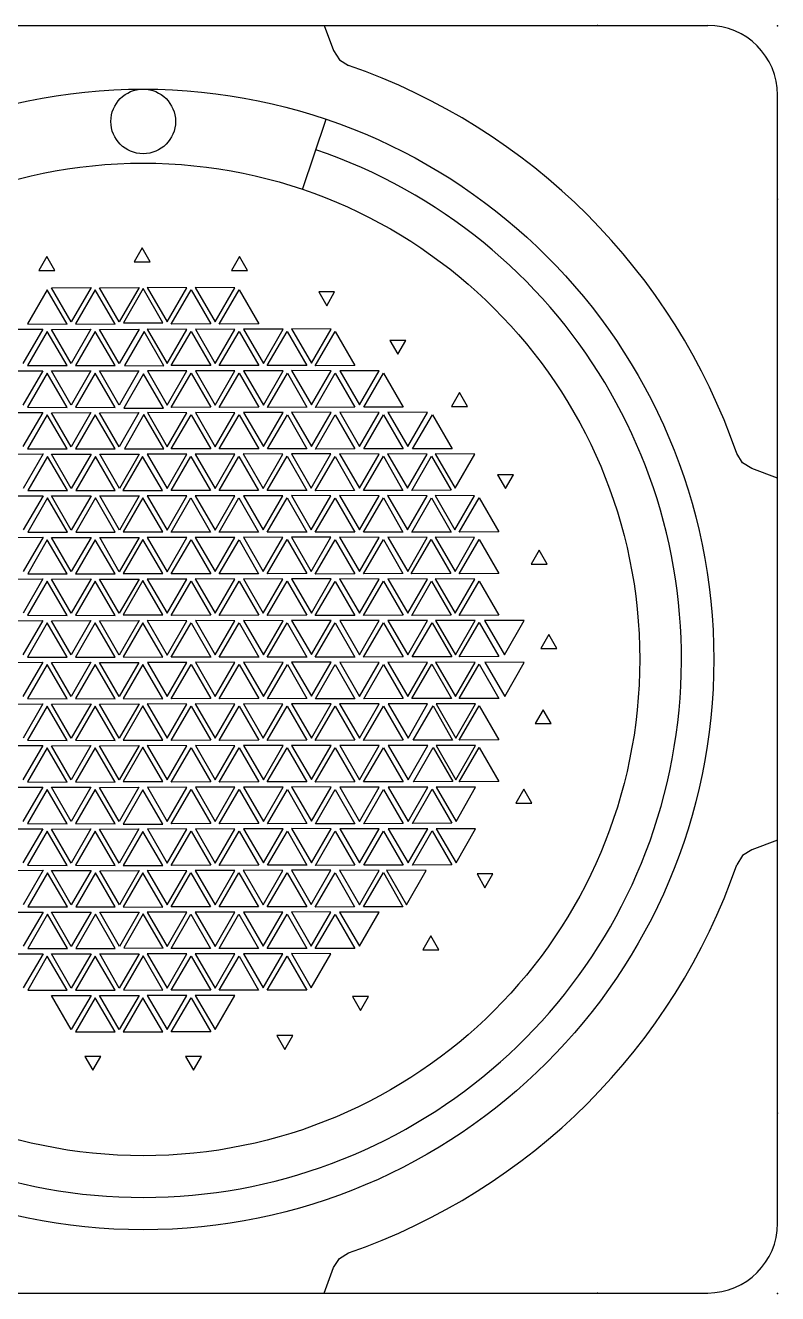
# Model space of a CAD drawing. Header units: millimetres. Extents: x -1305 to 107762, y -9150 to 56526.
# Drawn here: x 55758 to 56351, y 29980 to 30981 of the extents above; entities that cross this region are included whole.
import ezdxf

# ---------------------------------------------------------------- set-up
doc = ezdxf.new("R2010")
doc.units = ezdxf.units.MM
for name, color, linetype in [('DVM_INDOOR', 7, 'Continuous'), ('DVM_UNIT_BP', 7, 'Continuous'), ('DVM_UNIT_DP', 4, 'Continuous'), ('DVM_UNIT_LP', 3, 'Continuous')]:
    doc.layers.add(name, color=color, linetype=linetype)

# ---------------------------------------------------------------- blocks, each defined once
blk = doc.blocks.new('ID_C_360_4_T')
at = {"layer": 'DVM_INDOOR', "color": 0}
for p, q in [((-445.4, 500.3), (445.3, 500.3)), ((142.7, 500.3), (150.1, 480.4)), ((150.1, 480.4), (154.7, 473.2)), ((154.7, 473.2), (162, 468.6)), ((500.3, -444.9), (500.3, 445.3)), ((125.6, 370.9), (144.3, 426.3)), ((-0.8, 324.7), (-7.2, 313.8)), ((5.5, 313.7), (-0.8, 324.7)), ((-75.9, 318), (-82.3, 307)), ((-69.6, 307), (-75.9, 318)), ((-7.2, 313.8), (5.5, 313.7)), ((76, 318), (69.7, 307)), ((82.3, 307), (76, 318)), ((-82.3, 307), (-69.6, 307)), ((69.7, 307), (82.3, 307)), ((-75.6, 291.7), (-91.1, 264.7)), ((-59.9, 264.6), (-75.6, 291.7)), ((-72.3, 293.3), (-41.1, 293.4)), ((-56.8, 266.4), (-72.3, 293.3)), ((-41.1, 293.4), (-56.8, 266.4)), ((-37.8, 291.7), (-53.3, 264.7)), ((-22.1, 264.6), (-37.8, 291.7)), ((-34.4, 293.3), (-3.2, 293.4)), ((-18.9, 266.4), (-34.4, 293.3)), ((-3.2, 293.4), (-18.9, 266.4)), ((-0.1, 292.6), (-15.6, 265.6)), ((15.6, 265.5), (-0.1, 292.6)), ((34.4, 293.3), (3.2, 293.4)), ((3.2, 293.4), (18.9, 266.4)), ((18.9, 266.4), (34.4, 293.3)), ((22.1, 264.6), (37.8, 291.7)), ((37.8, 291.7), (53.3, 264.7)), ((72.3, 293.3), (41.1, 293.4)), ((41.1, 293.4), (56.8, 266.4)), ((56.8, 266.4), (72.3, 293.3)), ((59.9, 264.6), (75.6, 291.7)), ((75.6, 291.7), (91.1, 264.7)), ((151, 290), (138.5, 290)), ((138.5, 290), (144.8, 279.1)), ((144.8, 279.1), (151, 290)), ((-110.3, 260.5), (-79.1, 260.6)), ((-79.1, 260.6), (-94.8, 233.6)), ((-91.1, 264.7), (-59.9, 264.6)), ((-72.3, 260.4), (-41.2, 260.6)), ((-56.9, 233.5), (-72.3, 260.4)), ((-41.2, 260.6), (-56.9, 233.5)), ((-53.3, 264.7), (-22.1, 264.6)), ((-34.4, 260.4), (-3.2, 260.6)), ((-18.9, 233.5), (-34.4, 260.4)), ((-3.2, 260.6), (-18.9, 233.5)), ((-15.6, 265.6), (15.6, 265.5)), ((34.4, 260.4), (3.2, 260.6)), ((3.2, 260.6), (18.9, 233.5)), ((18.9, 233.5), (34.4, 260.4)), ((53.3, 264.7), (22.1, 264.6)), ((72.3, 260.4), (41.2, 260.6)), ((41.2, 260.6), (56.9, 233.5)), ((56.9, 233.5), (72.3, 260.4)), ((91.1, 264.7), (59.9, 264.6)), ((110.3, 260.5), (79.1, 260.6)), ((79.1, 260.6), (94.8, 233.6)), ((94.8, 233.6), (110.3, 260.5)), ((148.2, 260.6), (117, 260.8)), ((117, 260.8), (132.7, 233.7)), ((132.7, 233.7), (148.2, 260.6)), ((-75.6, 258.8), (-91.1, 231.9)), ((-59.9, 231.8), (-75.6, 258.8)), ((-37.9, 258.8), (-53.3, 231.9)), ((-22.2, 231.8), (-37.9, 258.8)), ((0.7, 258.8), (-14.8, 231.9)), ((16.4, 231.7), (0.7, 258.8)), ((22.2, 231.8), (37.9, 258.8)), ((37.9, 258.8), (53.3, 231.9)), ((59.9, 231.8), (75.6, 258.8)), ((75.6, 258.8), (91.1, 231.9)), ((97.9, 231.8), (113.6, 258.8)), ((113.6, 258.8), (129.1, 231.9)), ((135.7, 231.7), (151.4, 258.8)), ((151.4, 258.8), (166.9, 231.8)), ((207.2, 251.7), (194.6, 251.7)), ((194.6, 251.7), (200.9, 240.8)), ((200.9, 240.8), (207.2, 251.7)), ((-91.1, 231.9), (-59.9, 231.8)), ((-53.3, 231.9), (-22.2, 231.8)), ((-14.8, 231.9), (16.4, 231.7)), ((53.3, 231.9), (22.2, 231.8)), ((91.1, 231.9), (59.9, 231.8)), ((129.1, 231.9), (97.9, 231.8)), ((166.9, 231.8), (135.7, 231.7)), ((-110.3, 227.7), (-79.1, 227.8)), ((-79.1, 227.8), (-94.8, 200.7)), ((-75.7, 226), (-91.1, 199)), ((-60, 198.9), (-75.7, 226)), ((-72.4, 227.6), (-41.2, 227.7)), ((-56.9, 200.7), (-72.4, 227.6)), ((-41.2, 227.7), (-56.9, 200.7)), ((-37.9, 226), (-53.4, 199)), ((-22.2, 198.9), (-37.9, 226)), ((-34.4, 227.6), (-3.3, 227.7)), ((-19, 200.7), (-34.4, 227.6)), ((-3.3, 227.7), (-19, 200.7)), ((0.3, 225.3), (-15.2, 198.3)), ((16, 198.2), (0.3, 225.3)), ((34.4, 227.6), (3.3, 227.7)), ((3.3, 227.7), (19, 200.7)), ((19, 200.7), (34.4, 227.6)), ((22.2, 198.9), (37.9, 226)), ((37.9, 226), (53.4, 199)), ((72.4, 227.6), (41.2, 227.7)), ((41.2, 227.7), (56.9, 200.7)), ((56.9, 200.7), (72.4, 227.6)), ((60, 198.9), (75.7, 226)), ((75.7, 226), (91.1, 199)), ((110.3, 227.7), (79.1, 227.8)), ((79.1, 227.8), (94.8, 200.7)), ((94.8, 200.7), (110.3, 227.7)), ((98, 198.9), (113.7, 226)), ((113.7, 226), (129.1, 199.1)), ((148.2, 227.8), (117.1, 227.9)), ((117.1, 227.9), (132.8, 200.9)), ((132.8, 200.9), (148.2, 227.8)), ((135.8, 198.9), (151.5, 225.9)), ((151.5, 225.9), (166.9, 199)), ((186.2, 227.7), (155, 227.8)), ((155, 227.8), (170.7, 200.8)), ((170.7, 200.8), (186.2, 227.7)), ((173.9, 199), (189.6, 226)), ((189.6, 226), (205, 199.1)), ((249.4, 210.6), (243.1, 199.6)), ((255.7, 199.6), (249.4, 210.6)), ((-110.3, 194.8), (-79.1, 194.9)), ((-79.1, 194.9), (-94.8, 167.9)), ((-91.1, 199), (-60, 198.9)), ((-75.7, 193.1), (-91.1, 166.2)), ((-60, 166.1), (-75.7, 193.1)), ((-72.4, 194.7), (-41.2, 194.9)), ((-56.9, 167.8), (-72.4, 194.7)), ((-41.2, 194.9), (-56.9, 167.8)), ((-53.4, 199), (-22.2, 198.9)), ((-37.9, 193.1), (-53.4, 166.2)), ((-22.2, 166.1), (-37.9, 193.1)), ((-34.4, 194.7), (-3.3, 194.8)), ((-19, 167.8), (-34.4, 194.7)), ((-3.3, 194.8), (-19, 167.8)), ((-15.2, 198.3), (16, 198.2)), ((0.6, 193.3), (-14.8, 166.3)), ((16.3, 166.2), (0.6, 193.3)), ((34.4, 194.7), (3.3, 194.8)), ((3.3, 194.8), (19, 167.8)), ((19, 167.8), (34.4, 194.7)), ((53.4, 199), (22.2, 198.9)), ((22.2, 166.1), (37.9, 193.1)), ((37.9, 193.1), (53.4, 166.2)), ((72.4, 194.7), (41.2, 194.9)), ((41.2, 194.9), (56.9, 167.8)), ((56.9, 167.8), (72.4, 194.7)), ((91.1, 199), (60, 198.9)), ((60, 166.1), (75.7, 193.1)), ((75.7, 193.1), (91.1, 166.2)), ((110.3, 194.8), (79.1, 194.9)), ((79.1, 194.9), (94.8, 167.9)), ((94.8, 167.9), (110.3, 194.8)), ((129.1, 199.1), (98, 198.9)), ((98, 166.1), (113.7, 193.1)), ((113.7, 193.1), (129.1, 166.2)), ((148.2, 194.9), (117.1, 195.1)), ((117.1, 195.1), (132.8, 168)), ((132.8, 168), (148.2, 194.9)), ((166.9, 199), (135.8, 198.9)), ((135.8, 166), (151.5, 193)), ((151.5, 193), (166.9, 166.1)), ((186.2, 194.8), (155, 195)), ((155, 195), (170.7, 167.9)), ((170.7, 167.9), (186.2, 194.8)), ((205, 199.1), (173.9, 199)), ((173.9, 166.1), (189.6, 193.1)), ((189.6, 193.1), (205, 166.2)), ((224.1, 194.8), (192.9, 195)), ((192.9, 195), (208.6, 167.9)), ((208.6, 167.9), (224.1, 194.8)), ((212.5, 166.1), (228.2, 193.1)), ((228.2, 193.1), (243.6, 166.2)), ((243.1, 199.6), (255.7, 199.6)), ((-110.1, 162), (-78.9, 162.1)), ((-78.9, 162.1), (-94.6, 135)), ((-91.1, 166.2), (-60, 166.1)), ((-75.5, 160.2), (-91, 133.3)), ((-59.8, 133.2), (-75.5, 160.2)), ((-72.2, 161.9), (-41, 162)), ((-56.7, 135), (-72.2, 161.9)), ((-41, 162), (-56.7, 135)), ((-53.4, 166.2), (-22.2, 166.1)), ((-37.7, 160.2), (-53.2, 133.3)), ((-22, 133.2), (-37.7, 160.2)), ((-34.3, 161.9), (-3.1, 162)), ((-18.8, 134.9), (-34.3, 161.9)), ((-3.1, 162), (-18.8, 134.9)), ((-0.5, 160.2), (-16, 133.3)), ((-14.8, 166.3), (16.3, 166.2)), ((15.2, 133.2), (-0.5, 160.2)), ((34.3, 161.9), (3.1, 162)), ((3.1, 162), (18.8, 134.9)), ((18.8, 134.9), (34.3, 161.9)), ((22, 133.2), (37.7, 160.2)), ((53.4, 166.2), (22.2, 166.1)), ((37.7, 160.2), (53.2, 133.3)), ((72.2, 161.9), (41, 162)), ((41, 162), (56.7, 135)), ((56.7, 135), (72.2, 161.9)), ((59.8, 133.2), (75.5, 160.2)), ((91.1, 166.2), (60, 166.1)), ((75.5, 160.2), (91, 133.3)), ((110.1, 162), (78.9, 162.1)), ((78.9, 162.1), (94.6, 135)), ((94.6, 135), (110.1, 162)), ((97.8, 133.2), (113.5, 160.3)), ((129.1, 166.2), (98, 166.1)), ((113.5, 160.3), (129, 133.4)), ((148, 162.1), (116.9, 162.2)), ((116.9, 162.2), (132.6, 135.2)), ((132.6, 135.2), (148, 162.1)), ((135.6, 133.1), (151.3, 160.2)), ((166.9, 166.1), (135.8, 166)), ((151.3, 160.2), (166.7, 133.3)), ((186, 162), (154.8, 162.1)), ((154.8, 162.1), (170.5, 135.1)), ((170.5, 135.1), (186, 162)), ((173.7, 133.2), (189.4, 160.3)), ((205, 166.2), (173.9, 166.1)), ((189.4, 160.3), (204.8, 133.4)), ((223.9, 162), (192.7, 162.1)), ((192.7, 162.1), (208.4, 135.1)), ((208.4, 135.1), (223.9, 162)), ((211.8, 133.4), (227.5, 160.5)), ((243.6, 166.2), (212.5, 166.1)), ((227.5, 160.5), (243, 133.5)), ((261.5, 162), (230.4, 162.1)), ((230.4, 162.1), (246.1, 135.1)), ((246.1, 135.1), (261.5, 162)), ((472.6, 155.2), (468.1, 162.5)), ((479.9, 150.6), (472.6, 155.2)), ((500.2, 143.1), (479.9, 150.6)), ((292, 145.7), (279.5, 145.7)), ((279.5, 145.7), (285.7, 134.8)), ((285.7, 134.8), (292, 145.7)), ((-91, 133.3), (-59.8, 133.2)), ((-53.2, 133.3), (-22, 133.2)), ((-16, 133.3), (15.2, 133.2)), ((53.2, 133.3), (22, 133.2)), ((91, 133.3), (59.8, 133.2)), ((129, 133.4), (97.8, 133.2)), ((166.7, 133.3), (135.6, 133.1)), ((204.8, 133.4), (173.7, 133.2)), ((243, 133.5), (211.8, 133.4)), ((-110.1, 129.1), (-79, 129.2)), ((-79, 129.2), (-94.7, 102.2)), ((-75.5, 127.4), (-91, 100.5)), ((-59.8, 100.3), (-75.5, 127.4)), ((-72.2, 129), (-41, 129.2)), ((-56.7, 102.1), (-72.2, 129)), ((-41, 129.2), (-56.7, 102.1)), ((-37.7, 127.4), (-53.2, 100.5)), ((-22.1, 100.3), (-37.7, 127.4)), ((-34.3, 129), (-3.1, 129.1)), ((-18.8, 102.1), (-34.3, 129)), ((-3.1, 129.1), (-18.8, 102.1)), ((-0.3, 127.6), (-15.8, 100.7)), ((15.4, 100.6), (-0.3, 127.6)), ((34.3, 129), (3.1, 129.1)), ((3.1, 129.1), (18.8, 102.1)), ((18.8, 102.1), (34.3, 129)), ((22.1, 100.3), (37.7, 127.4)), ((37.7, 127.4), (53.2, 100.5)), ((72.2, 129), (41, 129.2)), ((41, 129.2), (56.7, 102.1)), ((56.7, 102.1), (72.2, 129)), ((59.8, 100.3), (75.5, 127.4)), ((75.5, 127.4), (91, 100.5)), ((110.1, 129.1), (79, 129.2)), ((79, 129.2), (94.7, 102.2)), ((94.7, 102.2), (110.1, 129.1)), ((97.8, 100.4), (113.5, 127.4)), ((113.5, 127.4), (129, 100.5)), ((148.1, 129.2), (116.9, 129.4)), ((116.9, 129.4), (132.6, 102.3)), ((132.6, 102.3), (148.1, 129.2)), ((135.6, 100.3), (151.3, 127.3)), ((151.3, 127.3), (166.8, 100.4)), ((186, 129.1), (154.8, 129.3)), ((154.8, 129.3), (170.5, 102.2)), ((170.5, 102.2), (186, 129.1)), ((173.7, 100.4), (189.4, 127.4)), ((189.4, 127.4), (204.9, 100.5)), ((224, 129.1), (192.8, 129.3)), ((192.8, 129.3), (208.5, 102.2)), ((208.5, 102.2), (224, 129.1)), ((211.8, 100.4), (227.5, 127.4)), ((227.5, 127.4), (243, 100.5)), ((261.4, 129.1), (230.2, 129.3)), ((230.2, 129.3), (245.9, 102.2)), ((245.9, 102.2), (261.4, 129.1)), ((249.3, 100.4), (265, 127.5)), ((265, 127.5), (280.5, 100.6)), ((-91, 100.5), (-59.8, 100.3)), ((-53.2, 100.5), (-22.1, 100.3)), ((-15.8, 100.7), (15.4, 100.6)), ((53.2, 100.5), (22.1, 100.3)), ((91, 100.5), (59.8, 100.3)), ((129, 100.5), (97.8, 100.4)), ((166.8, 100.4), (135.6, 100.3)), ((204.9, 100.5), (173.7, 100.4)), ((243, 100.5), (211.8, 100.4)), ((280.5, 100.6), (249.3, 100.4)), ((-110.2, 96.2), (-79, 96.4)), ((-79, 96.4), (-94.7, 69.3)), ((-75.6, 94.5), (-91, 67.6)), ((-59.9, 67.5), (-75.6, 94.5)), ((-72.3, 96.2), (-41.1, 96.3)), ((-56.8, 69.3), (-72.3, 96.2)), ((-41.1, 96.3), (-56.8, 69.3)), ((-37.8, 94.5), (-53.3, 67.6)), ((-22.1, 67.5), (-37.8, 94.5)), ((-34.3, 96.2), (-3.2, 96.3)), ((-18.9, 69.2), (-34.3, 96.2)), ((-3.2, 96.3), (-18.9, 69.2)), ((-0.3, 94.7), (-15.8, 67.8)), ((15.4, 67.7), (-0.3, 94.7)), ((34.3, 96.2), (3.2, 96.3)), ((3.2, 96.3), (18.9, 69.2)), ((18.9, 69.2), (34.3, 96.2)), ((22.1, 67.5), (37.8, 94.5)), ((37.8, 94.5), (53.3, 67.6)), ((72.3, 96.2), (41.1, 96.3)), ((41.1, 96.3), (56.8, 69.3)), ((56.8, 69.3), (72.3, 96.2)), ((59.9, 67.5), (75.6, 94.5)), ((75.6, 94.5), (91, 67.6)), ((110.2, 96.2), (79, 96.4)), ((79, 96.4), (94.7, 69.3)), ((94.7, 69.3), (110.2, 96.2)), ((97.9, 67.5), (113.6, 94.6)), ((113.6, 94.6), (129, 67.7)), ((148.1, 96.4), (116.9, 96.5)), ((116.9, 96.5), (132.6, 69.5)), ((132.6, 69.5), (148.1, 96.4)), ((135.6, 67.4), (151.3, 94.5)), ((151.3, 94.5), (166.8, 67.6)), ((186, 96.3), (154.9, 96.4)), ((154.9, 96.4), (170.6, 69.4)), ((170.6, 69.4), (186, 96.3)), ((173.8, 67.5), (189.5, 94.6)), ((189.5, 94.6), (204.9, 67.7)), ((224, 96.3), (192.9, 96.4)), ((192.9, 96.4), (208.6, 69.4)), ((208.6, 69.4), (224, 96.3)), ((211.4, 67.5), (227.1, 94.6)), ((227.1, 94.6), (242.5, 67.7)), ((261.4, 96.3), (230.3, 96.4)), ((230.3, 96.4), (246, 69.4)), ((246, 69.4), (261.4, 96.3)), ((249.3, 67.6), (265, 94.7)), ((265, 94.7), (280.5, 67.8)), ((312.3, 86.1), (306, 75.1)), ((318.6, 75.1), (312.3, 86.1)), ((306, 75.1), (318.6, 75.1)), ((-110.2, 63.4), (-79.1, 63.5)), ((-79.1, 63.5), (-94.7, 36.5)), ((-75.6, 61.7), (-91.1, 34.8)), ((-91, 67.6), (-59.9, 67.5)), ((-59.9, 34.6), (-75.6, 61.7)), ((-72.3, 63.3), (-41.1, 63.5)), ((-56.8, 36.4), (-72.3, 63.3)), ((-41.1, 63.5), (-56.8, 36.4)), ((-53.3, 67.6), (-22.1, 67.5)), ((-37.8, 61.7), (-53.3, 34.8)), ((-22.1, 34.6), (-37.8, 61.7)), ((-34.4, 63.3), (-3.2, 63.4)), ((-18.9, 36.4), (-34.4, 63.3)), ((-3.2, 63.4), (-18.9, 36.4)), ((-15.8, 67.8), (15.4, 67.7)), ((-0.3, 62.2), (-15.8, 35.3)), ((15.4, 35.1), (-0.3, 62.2)), ((34.4, 63.3), (3.2, 63.4)), ((3.2, 63.4), (18.9, 36.4)), ((18.9, 36.4), (34.4, 63.3)), ((53.3, 67.6), (22.1, 67.5)), ((22.1, 34.6), (37.8, 61.7)), ((37.8, 61.7), (53.3, 34.8)), ((72.3, 63.3), (41.1, 63.5)), ((41.1, 63.5), (56.8, 36.4)), ((56.8, 36.4), (72.3, 63.3)), ((91, 67.6), (59.9, 67.5)), ((59.9, 34.6), (75.6, 61.7)), ((75.6, 61.7), (91.1, 34.8)), ((110.2, 63.4), (79.1, 63.5)), ((79.1, 63.5), (94.7, 36.5)), ((94.7, 36.5), (110.2, 63.4)), ((129, 67.7), (97.9, 67.5)), ((97.9, 34.7), (113.6, 61.7)), ((113.6, 61.7), (129.1, 34.8)), ((148.2, 63.5), (117, 63.7)), ((117, 63.7), (132.7, 36.6)), ((132.7, 36.6), (148.2, 63.5)), ((166.8, 67.6), (135.6, 67.4)), ((135.7, 34.6), (151.4, 61.6)), ((151.4, 61.6), (166.8, 34.7)), ((186.1, 63.4), (154.9, 63.5)), ((154.9, 63.5), (170.6, 36.5)), ((170.6, 36.5), (186.1, 63.4)), ((204.9, 67.7), (173.8, 67.5)), ((173.8, 34.7), (189.5, 61.7)), ((189.5, 61.7), (205, 34.8)), ((224.1, 63.4), (192.9, 63.5)), ((192.9, 63.5), (208.6, 36.5)), ((208.6, 36.5), (224.1, 63.4)), ((242.5, 67.7), (211.4, 67.5)), ((211.8, 34.7), (227.5, 61.7)), ((227.5, 61.7), (243, 34.8)), ((261.5, 63.4), (230.3, 63.5)), ((230.3, 63.5), (246, 36.5)), ((246, 36.5), (261.5, 63.4)), ((280.5, 67.8), (249.3, 67.6)), ((249.3, 34.7), (265, 61.7)), ((265, 61.7), (280.5, 34.8)), ((-110.3, 30.5), (-79.1, 30.7)), ((-79.1, 30.7), (-94.8, 3.6)), ((-91.1, 34.8), (-59.9, 34.6)), ((-72.3, 30.5), (-41.2, 30.6)), ((-56.9, 3.6), (-72.3, 30.5)), ((-41.2, 30.6), (-56.9, 3.6)), ((-53.3, 34.8), (-22.1, 34.6)), ((-34.4, 30.5), (-3.2, 30.6)), ((-18.9, 3.5), (-34.4, 30.5)), ((-3.2, 30.6), (-18.9, 3.5)), ((-15.8, 35.3), (15.4, 35.1)), ((34.4, 30.5), (3.2, 30.6)), ((3.2, 30.6), (18.9, 3.5)), ((18.9, 3.5), (34.4, 30.5)), ((53.3, 34.8), (22.1, 34.6)), ((72.3, 30.5), (41.2, 30.6)), ((41.2, 30.6), (56.9, 3.6)), ((56.9, 3.6), (72.3, 30.5)), ((91.1, 34.8), (59.9, 34.6)), ((110.3, 30.5), (79.1, 30.7)), ((79.1, 30.7), (94.8, 3.6)), ((94.8, 3.6), (110.3, 30.5)), ((129.1, 34.8), (97.9, 34.7)), ((148.2, 30.7), (117, 30.8)), ((117, 30.8), (132.7, 3.8)), ((132.7, 3.8), (148.2, 30.7)), ((166.8, 34.7), (135.7, 34.6)), ((186.1, 30.6), (155, 30.7)), ((155, 30.7), (170.7, 3.6)), ((170.7, 3.6), (186.1, 30.6)), ((205, 34.8), (173.8, 34.7)), ((224.1, 30.6), (192.9, 30.7)), ((192.9, 30.7), (208.6, 3.6)), ((208.6, 3.6), (224.1, 30.6)), ((243, 34.8), (211.8, 34.7)), ((261.7, 30.6), (230.5, 30.7)), ((230.5, 30.7), (246.2, 3.6)), ((246.2, 3.6), (261.7, 30.6)), ((280.5, 34.8), (249.3, 34.7)), ((300.5, 30.6), (269.3, 30.7)), ((269.3, 30.7), (285, 3.6)), ((285, 3.6), (300.5, 30.6)), ((-75.6, 28.8), (-91.1, 1.9)), ((-59.9, 1.8), (-75.6, 28.8)), ((-37.9, 28.8), (-53.3, 1.9)), ((-22.2, 1.8), (-37.9, 28.8)), ((-0.3, 28.9), (-15.8, 2)), ((15.4, 1.9), (-0.3, 28.9)), ((22.2, 1.8), (37.9, 28.8)), ((37.9, 28.8), (53.3, 1.9)), ((59.9, 1.8), (75.6, 28.8)), ((75.6, 28.8), (91.1, 1.9)), ((97.9, 1.8), (113.6, 28.9)), ((113.6, 28.9), (129.1, 1.9)), ((135.7, 1.7), (151.4, 28.8)), ((151.4, 28.8), (166.9, 1.9)), ((173.8, 1.8), (189.5, 28.9)), ((189.5, 28.9), (205, 2)), ((212.2, 2), (227.9, 29)), ((227.9, 29), (243.4, 2.1)), ((249.3, 2.1), (265, 29.2)), ((265, 29.2), (280.5, 2.3)), ((319.8, 19.6), (313.5, 8.6)), ((326.1, 8.6), (319.8, 19.6)), ((-91.1, 1.9), (-59.9, 1.8)), ((-53.3, 1.9), (-22.2, 1.8)), ((-15.8, 2), (15.4, 1.9)), ((53.3, 1.9), (22.2, 1.8)), ((91.1, 1.9), (59.9, 1.8)), ((129.1, 1.9), (97.9, 1.8)), ((166.9, 1.9), (135.7, 1.7)), ((205, 2), (173.8, 1.8)), ((243.4, 2.1), (212.2, 2)), ((280.5, 2.3), (249.3, 2.1)), ((313.5, 8.6), (326.1, 8.6)), ((-110.3, -2.3), (-79.1, -2.2)), ((-79.1, -2.2), (-94.8, -29.2)), ((-75.7, -4), (-91.1, -30.9)), ((-60, -31.1), (-75.7, -4)), ((-72.4, -2.4), (-41.2, -2.2)), ((-56.9, -29.3), (-72.4, -2.4)), ((-41.2, -2.2), (-56.9, -29.3)), ((-37.9, -4), (-53.4, -30.9)), ((-22.2, -31.1), (-37.9, -4)), ((-34.4, -2.4), (-3.3, -2.3)), ((-19, -29.3), (-34.4, -2.4)), ((-3.3, -2.3), (-19, -29.3)), ((-0.3, -3.9), (-15.8, -30.8)), ((15.4, -31), (-0.3, -3.9)), ((34.4, -2.4), (3.3, -2.3)), ((3.3, -2.3), (19, -29.3)), ((19, -29.3), (34.4, -2.4)), ((22.2, -31.1), (37.9, -4)), ((37.9, -4), (53.4, -30.9)), ((72.4, -2.4), (41.2, -2.2)), ((41.2, -2.2), (56.9, -29.3)), ((56.9, -29.3), (72.4, -2.4)), ((60, -31.1), (75.7, -4)), ((75.7, -4), (91.1, -30.9)), ((110.3, -2.3), (79.1, -2.2)), ((79.1, -2.2), (94.8, -29.2)), ((94.8, -29.2), (110.3, -2.3)), ((98, -31), (113.7, -4)), ((113.7, -4), (129.1, -30.9)), ((148.2, -2.2), (117.1, -2.1)), ((117.1, -2.1), (132.8, -29.1)), ((132.8, -29.1), (148.2, -2.2)), ((135.8, -31.1), (151.5, -4.1)), ((151.5, -4.1), (166.9, -31)), ((186.2, -2.3), (155, -2.2)), ((155, -2.2), (170.7, -29.2)), ((170.7, -29.2), (186.2, -2.3)), ((173.9, -31), (189.6, -4)), ((189.6, -4), (205, -30.9)), ((224.1, -2.3), (192.9, -2.2)), ((192.9, -2.2), (208.6, -29.2)), ((208.6, -29.2), (224.1, -2.3)), ((211.9, -30.9), (227.6, -3.8)), ((227.6, -3.8), (243.1, -30.7)), ((261.7, -2.3), (230.6, -2.2)), ((230.6, -2.2), (246.3, -29.2)), ((246.3, -29.2), (261.7, -2.3)), ((249.3, -30.9), (265, -3.8)), ((265, -3.8), (280.5, -30.7)), ((300.5, -2.3), (269.4, -2.2)), ((269.4, -2.2), (285.1, -29.2)), ((285.1, -29.2), (300.5, -2.3)), ((-110.2, -35.2), (-79.1, -35)), ((-79.1, -35), (-94.7, -62.1)), ((-91.1, -30.9), (-60, -31.1)), ((-75.6, -36.9), (-91.1, -63.8)), ((-59.9, -63.9), (-75.6, -36.9)), ((-72.3, -35.2), (-41.1, -35.1)), ((-56.8, -62.1), (-72.3, -35.2)), ((-41.1, -35.1), (-56.8, -62.1)), ((-53.4, -30.9), (-22.2, -31.1)), ((-37.8, -36.9), (-53.3, -63.8)), ((-22.1, -63.9), (-37.8, -36.9)), ((-34.4, -35.3), (-3.2, -35.1)), ((-18.9, -62.2), (-34.4, -35.3)), ((-3.2, -35.1), (-18.9, -62.2)), ((-15.8, -30.8), (15.4, -31)), ((-0.3, -36.7), (-15.8, -63.6)), ((15.4, -63.7), (-0.3, -36.7)), ((34.4, -35.3), (3.2, -35.1)), ((3.2, -35.1), (18.9, -62.2)), ((18.9, -62.2), (34.4, -35.3)), ((22.1, -63.9), (37.8, -36.9)), ((53.4, -30.9), (22.2, -31.1)), ((37.8, -36.9), (53.3, -63.8)), ((72.3, -35.2), (41.1, -35.1)), ((41.1, -35.1), (56.8, -62.1)), ((56.8, -62.1), (72.3, -35.2)), ((59.9, -63.9), (75.6, -36.9)), ((91.1, -30.9), (60, -31.1)), ((75.6, -36.9), (91.1, -63.8)), ((110.2, -35.2), (79.1, -35)), ((79.1, -35), (94.7, -62.1)), ((94.7, -62.1), (110.2, -35.2)), ((97.9, -63.9), (113.6, -36.8)), ((129.1, -30.9), (98, -31)), ((113.6, -36.8), (129.1, -63.8)), ((148.2, -35), (117, -34.9)), ((117, -34.9), (132.7, -62)), ((132.7, -62), (148.2, -35)), ((135.7, -64), (151.4, -36.9)), ((166.9, -31), (135.8, -31.1)), ((151.4, -36.9), (166.8, -63.8)), ((186.1, -35.1), (154.9, -35)), ((154.9, -35), (170.6, -62.1)), ((170.6, -62.1), (186.1, -35.1)), ((173.8, -63.9), (189.5, -36.8)), ((205, -30.9), (173.9, -31)), ((189.5, -36.8), (205, -63.7)), ((224.3, -35.1), (193.2, -35)), ((193.2, -35), (208.9, -62.1)), ((208.9, -62.1), (224.3, -35.1)), ((243.1, -30.7), (211.9, -30.9)), ((212.9, -63.7), (228.6, -36.7)), ((228.6, -36.7), (244, -63.6)), ((262.2, -35.1), (231, -35)), ((231, -35), (246.7, -62.1)), ((246.7, -62.1), (262.2, -35.1)), ((280.5, -30.7), (249.3, -30.9)), ((249.3, -63.6), (265, -36.5)), ((265, -36.5), (280.5, -63.4)), ((315.5, -39.7), (309.2, -50.6)), ((321.8, -50.6), (315.5, -39.7)), ((309.2, -50.6), (321.8, -50.6)), ((-110.3, -68), (-79.1, -67.9)), ((-79.1, -67.9), (-94.8, -94.9)), ((-91.1, -63.8), (-59.9, -63.9)), ((-75.6, -69.7), (-91.1, -96.6)), ((-59.9, -96.8), (-75.6, -69.7)), ((-72.3, -68.1), (-41.2, -68)), ((-56.9, -95), (-72.3, -68.1)), ((-41.2, -68), (-56.9, -95)), ((-53.3, -63.8), (-22.1, -63.9)), ((-37.9, -69.7), (-53.3, -96.6)), ((-22.2, -96.8), (-37.9, -69.7)), ((-34.4, -68.1), (-3.2, -68)), ((-18.9, -95), (-34.4, -68.1)), ((-3.2, -68), (-18.9, -95)), ((-15.8, -63.6), (15.4, -63.7)), ((-0.3, -69.3), (-15.8, -96.3)), ((15.4, -96.4), (-0.3, -69.3)), ((34.4, -68.1), (3.2, -68)), ((3.2, -68), (18.9, -95)), ((18.9, -95), (34.4, -68.1)), ((53.3, -63.8), (22.1, -63.9)), ((22.2, -96.8), (37.9, -69.7)), ((37.9, -69.7), (53.3, -96.6)), ((72.3, -68.1), (41.2, -68)), ((41.2, -68), (56.9, -95)), ((56.9, -95), (72.3, -68.1)), ((91.1, -63.8), (59.9, -63.9)), ((59.9, -96.8), (75.6, -69.7)), ((75.6, -69.7), (91.1, -96.6)), ((110.3, -68), (79.1, -67.9)), ((79.1, -67.9), (94.8, -94.9)), ((94.8, -94.9), (110.3, -68)), ((129.1, -63.8), (97.9, -63.9)), ((97.9, -96.7), (113.6, -69.7)), ((113.6, -69.7), (129.1, -96.6)), ((148.2, -67.9), (117, -67.8)), ((117, -67.8), (132.7, -94.8)), ((132.7, -94.8), (148.2, -67.9)), ((166.8, -63.8), (135.7, -64)), ((135.7, -96.8), (151.4, -69.8)), ((151.4, -69.8), (166.9, -96.7)), ((186.1, -68), (155, -67.9)), ((155, -67.9), (170.7, -94.9)), ((170.7, -94.9), (186.1, -68)), ((205, -63.7), (173.8, -63.9)), ((173.8, -96.7), (189.5, -69.7)), ((189.5, -69.7), (205, -96.6)), ((224.4, -68), (193.2, -67.9)), ((193.2, -67.9), (208.9, -94.9)), ((208.9, -94.9), (224.4, -68)), ((244, -63.6), (212.9, -63.7)), ((213.1, -96.6), (228.8, -69.5)), ((228.8, -69.5), (244.3, -96.4)), ((262.2, -68), (231, -67.9)), ((231, -67.9), (246.7, -94.9)), ((246.7, -94.9), (262.2, -68)), ((280.5, -63.4), (249.3, -63.6)), ((249.3, -96.5), (265, -69.4)), ((265, -69.4), (280.5, -96.3)), ((-91.1, -96.6), (-59.9, -96.8)), ((-53.3, -96.6), (-22.2, -96.8)), ((-15.8, -96.3), (15.4, -96.4)), ((53.3, -96.6), (22.2, -96.8)), ((91.1, -96.6), (59.9, -96.8)), ((129.1, -96.6), (97.9, -96.7)), ((166.9, -96.7), (135.7, -96.8)), ((205, -96.6), (173.8, -96.7)), ((244.3, -96.4), (213.1, -96.6)), ((280.5, -96.3), (249.3, -96.5)), ((-110.3, -100.9), (-79.1, -100.7)), ((-79.1, -100.7), (-94.8, -127.8)), ((-75.7, -102.6), (-91.1, -129.5)), ((-60, -129.6), (-75.7, -102.6)), ((-72.4, -100.9), (-41.2, -100.8)), ((-56.9, -127.9), (-72.4, -100.9)), ((-41.2, -100.8), (-56.9, -127.9)), ((-37.9, -102.6), (-53.4, -129.5)), ((-22.2, -129.6), (-37.9, -102.6)), ((-34.4, -101), (-3.3, -100.8)), ((-19, -127.9), (-34.4, -101)), ((-3.3, -100.8), (-19, -127.9)), ((-0.3, -103), (-15.8, -129.9)), ((15.4, -130), (-0.3, -103)), ((34.4, -101), (3.3, -100.8)), ((3.3, -100.8), (19, -127.9)), ((19, -127.9), (34.4, -101)), ((22.2, -129.6), (37.9, -102.6)), ((37.9, -102.6), (53.4, -129.5)), ((72.4, -100.9), (41.2, -100.8)), ((41.2, -100.8), (56.9, -127.9)), ((56.9, -127.9), (72.4, -100.9)), ((60, -129.6), (75.7, -102.6)), ((75.7, -102.6), (91.1, -129.5)), ((110.3, -100.9), (79.1, -100.7)), ((79.1, -100.7), (94.8, -127.8)), ((94.8, -127.8), (110.3, -100.9)), ((98, -129.6), (113.7, -102.5)), ((113.7, -102.5), (129.1, -129.5)), ((148.2, -100.7), (117.1, -100.6)), ((117.1, -100.6), (132.8, -127.7)), ((132.8, -127.7), (148.2, -100.7)), ((135.8, -129.7), (151.5, -102.6)), ((151.5, -102.6), (166.9, -129.6)), ((186.2, -100.8), (155, -100.7)), ((155, -100.7), (170.7, -127.8)), ((170.7, -127.8), (186.2, -100.8)), ((173.9, -129.6), (189.6, -102.5)), ((189.6, -102.5), (205, -129.4)), ((224.4, -100.8), (193.2, -100.7)), ((193.2, -100.7), (208.9, -127.8)), ((208.9, -127.8), (224.4, -100.8)), ((212.3, -129.4), (228, -102.4)), ((228, -102.4), (243.5, -129.3)), ((262.2, -100.8), (231.1, -100.7)), ((231.1, -100.7), (246.8, -127.8)), ((246.8, -127.8), (262.2, -100.8)), ((300.2, -102.4), (293.9, -113.4)), ((306.6, -113.4), (300.2, -102.4)), ((293.9, -113.4), (306.6, -113.4)), ((-91.1, -129.5), (-60, -129.6)), ((-53.4, -129.5), (-22.2, -129.6)), ((-15.8, -129.9), (15.4, -130)), ((53.4, -129.5), (22.2, -129.6)), ((91.1, -129.5), (60, -129.6)), ((129.1, -129.5), (98, -129.6)), ((166.9, -129.6), (135.8, -129.7)), ((205, -129.4), (173.9, -129.6)), ((243.5, -129.3), (212.3, -129.4)), ((-110.3, -133.7), (-79.1, -133.6)), ((-79.1, -133.6), (-94.8, -160.6)), ((-75.7, -135.4), (-91.1, -162.4)), ((-60, -162.5), (-75.7, -135.4)), ((-72.4, -133.8), (-41.2, -133.7)), ((-56.9, -160.7), (-72.4, -133.8)), ((-41.2, -133.7), (-56.9, -160.7)), ((-37.9, -135.4), (-53.4, -162.4)), ((-22.2, -162.5), (-37.9, -135.4)), ((-34.4, -133.8), (-3.3, -133.7)), ((-19, -160.7), (-34.4, -133.8)), ((-3.3, -133.7), (-19, -160.7)), ((-0.3, -135.7), (-15.8, -162.6)), ((15.4, -162.7), (-0.3, -135.7)), ((34.4, -133.8), (3.3, -133.7)), ((3.3, -133.7), (19, -160.7)), ((19, -160.7), (34.4, -133.8)), ((22.2, -162.5), (37.9, -135.4)), ((37.9, -135.4), (53.4, -162.4)), ((72.4, -133.8), (41.2, -133.7)), ((41.2, -133.7), (56.9, -160.7)), ((56.9, -160.7), (72.4, -133.8)), ((60, -162.5), (75.7, -135.4)), ((75.7, -135.4), (91.1, -162.4)), ((110.3, -133.7), (79.1, -133.6)), ((79.1, -133.6), (94.8, -160.6)), ((94.8, -160.6), (110.3, -133.7)), ((98, -162.4), (113.7, -135.4)), ((113.7, -135.4), (129.1, -162.3)), ((148.2, -133.6), (117.1, -133.5)), ((117.1, -133.5), (132.8, -160.5)), ((132.8, -160.5), (148.2, -133.6)), ((135.8, -162.5), (151.5, -135.5)), ((151.5, -135.5), (166.9, -162.4)), ((186.2, -133.7), (155, -133.6)), ((155, -133.6), (170.7, -160.6)), ((170.7, -160.6), (186.2, -133.7)), ((173.9, -162.4), (189.6, -135.4)), ((189.6, -135.4), (205, -162.3)), ((224.4, -133.7), (193.2, -133.6)), ((193.2, -133.6), (208.9, -160.6)), ((208.9, -160.6), (224.4, -133.7)), ((212.3, -162.2), (228, -135.2)), ((228, -135.2), (243.5, -162.1)), ((262.2, -133.7), (231.1, -133.6)), ((231.1, -133.6), (246.8, -160.6)), ((246.8, -160.6), (262.2, -133.7)), ((500.2, -142.7), (479.9, -150.1)), ((472.6, -154.8), (468.1, -162.1)), ((479.9, -150.1), (472.6, -154.8)), ((-110.1, -166.6), (-78.9, -166.4)), ((-78.9, -166.4), (-94.6, -193.5)), ((-91.1, -162.4), (-60, -162.5)), ((-75.5, -168.3), (-91, -195.2)), ((-59.8, -195.3), (-75.5, -168.3)), ((-72.2, -166.6), (-41, -166.5)), ((-56.7, -193.6), (-72.2, -166.6)), ((-41, -166.5), (-56.7, -193.6)), ((-53.4, -162.4), (-22.2, -162.5)), ((-37.7, -168.3), (-53.2, -195.2)), ((-22, -195.3), (-37.7, -168.3)), ((-34.3, -166.7), (-3.1, -166.5)), ((-18.8, -193.6), (-34.3, -166.7)), ((-3.1, -166.5), (-18.8, -193.6)), ((-15.8, -162.6), (15.4, -162.7)), ((-0.3, -168.4), (-15.8, -195.3)), ((15.4, -195.5), (-0.3, -168.4)), ((34.3, -166.7), (3.1, -166.5)), ((3.1, -166.5), (18.8, -193.6)), ((18.8, -193.6), (34.3, -166.7)), ((22, -195.3), (37.7, -168.3)), ((53.4, -162.4), (22.2, -162.5)), ((37.7, -168.3), (53.2, -195.2)), ((72.2, -166.6), (41, -166.5)), ((41, -166.5), (56.7, -193.6)), ((56.7, -193.6), (72.2, -166.6)), ((59.8, -195.3), (75.5, -168.3)), ((91.1, -162.4), (60, -162.5)), ((75.5, -168.3), (91, -195.2)), ((110.1, -166.6), (78.9, -166.4)), ((78.9, -166.4), (94.6, -193.5)), ((94.6, -193.5), (110.1, -166.6)), ((97.8, -195.3), (113.5, -168.3)), ((129.1, -162.3), (98, -162.4)), ((113.5, -168.3), (129, -195.2)), ((148, -166.4), (116.9, -166.3)), ((116.9, -166.3), (132.6, -193.4)), ((132.6, -193.4), (148, -166.4)), ((135.6, -195.4), (151.3, -168.3)), ((166.9, -162.4), (135.8, -162.5)), ((151.3, -168.3), (166.7, -195.3)), ((186, -166.6), (154.8, -166.4)), ((154.8, -166.4), (170.5, -193.5)), ((170.5, -193.5), (186, -166.6)), ((173.7, -195.3), (189.4, -168.2)), ((205, -162.3), (173.9, -162.4)), ((189.4, -168.2), (204.8, -195.2)), ((223.2, -166.6), (192, -166.4)), ((192, -166.4), (207.7, -193.5)), ((207.7, -193.5), (223.2, -166.6)), ((243.5, -162.1), (212.3, -162.2)), ((275.8, -169.2), (263.3, -169.2)), ((263.3, -169.2), (269.5, -180.1)), ((269.5, -180.1), (275.8, -169.2)), ((-110.1, -199.4), (-79, -199.3)), ((-79, -199.3), (-94.7, -226.3)), ((-91, -195.2), (-59.8, -195.3)), ((-72.2, -199.5), (-41, -199.4)), ((-56.7, -226.4), (-72.2, -199.5)), ((-41, -199.4), (-56.7, -226.4)), ((-53.2, -195.2), (-22, -195.3)), ((-34.3, -199.5), (-3.1, -199.4)), ((-18.8, -226.4), (-34.3, -199.5)), ((-3.1, -199.4), (-18.8, -226.4)), ((-15.8, -195.3), (15.4, -195.5)), ((34.3, -199.5), (3.1, -199.4)), ((3.1, -199.4), (18.8, -226.4)), ((18.8, -226.4), (34.3, -199.5)), ((53.2, -195.2), (22, -195.3)), ((72.2, -199.5), (41, -199.4)), ((41, -199.4), (56.7, -226.4)), ((56.7, -226.4), (72.2, -199.5)), ((91, -195.2), (59.8, -195.3)), ((110.1, -199.4), (79, -199.3)), ((79, -199.3), (94.7, -226.3)), ((94.7, -226.3), (110.1, -199.4)), ((129, -195.2), (97.8, -195.3)), ((148.1, -199.3), (116.9, -199.2)), ((116.9, -199.2), (132.6, -226.2)), ((132.6, -226.2), (148.1, -199.3)), ((166.7, -195.3), (135.6, -195.4)), ((186, -199.4), (154.8, -199.3)), ((154.8, -199.3), (170.5, -226.3)), ((170.5, -226.3), (186, -199.4)), ((204.8, -195.2), (173.7, -195.3)), ((-75.5, -201.1), (-91, -228.1)), ((-59.8, -228.2), (-75.5, -201.1)), ((-37.7, -201.1), (-53.2, -228.1)), ((-22.1, -228.2), (-37.7, -201.1)), ((0.1, -200.6), (-15.3, -227.6)), ((15.8, -227.7), (0.1, -200.6)), ((22.1, -228.2), (37.7, -201.1)), ((37.7, -201.1), (53.2, -228.1)), ((59.8, -228.2), (75.5, -201.1)), ((75.5, -201.1), (91, -228.1)), ((97.8, -228.2), (113.5, -201.1)), ((113.5, -201.1), (129, -228)), ((135.6, -228.2), (151.3, -201.2)), ((151.3, -201.2), (166.8, -228.1)), ((226.8, -218.1), (220.5, -229)), ((233.1, -229.1), (226.8, -218.1)), ((-91, -228.1), (-59.8, -228.2)), ((-53.2, -228.1), (-22.1, -228.2)), ((-15.3, -227.6), (15.8, -227.7)), ((53.2, -228.1), (22.1, -228.2)), ((91, -228.1), (59.8, -228.2)), ((129, -228), (97.8, -228.2)), ((166.8, -228.1), (135.6, -228.2)), ((220.5, -229), (233.1, -229.1)), ((-110.2, -232.3), (-79, -232.2)), ((-79, -232.2), (-94.7, -259.2)), ((-75.6, -234), (-91, -260.9)), ((-59.9, -261), (-75.6, -234)), ((-72.3, -232.4), (-41.1, -232.2)), ((-56.8, -259.3), (-72.3, -232.4)), ((-41.1, -232.2), (-56.8, -259.3)), ((-37.8, -234), (-53.3, -260.9)), ((-22.1, -261), (-37.8, -234)), ((-34.3, -232.4), (-3.2, -232.2)), ((-18.9, -259.3), (-34.3, -232.4)), ((-3.2, -232.2), (-18.9, -259.3)), ((-0.1, -233.9), (-15.6, -260.8)), ((15.6, -261), (-0.1, -233.9)), ((34.3, -232.4), (3.2, -232.2)), ((3.2, -232.2), (18.9, -259.3)), ((18.9, -259.3), (34.3, -232.4)), ((22.1, -261), (37.8, -234)), ((37.8, -234), (53.3, -260.9)), ((72.3, -232.4), (41.1, -232.2)), ((41.1, -232.2), (56.8, -259.3)), ((56.8, -259.3), (72.3, -232.4)), ((59.9, -261), (75.6, -234)), ((75.6, -234), (91, -260.9)), ((110.2, -232.3), (79, -232.2)), ((79, -232.2), (94.7, -259.2)), ((94.7, -259.2), (110.2, -232.3)), ((97.9, -261), (113.6, -234)), ((113.6, -234), (129, -260.9)), ((148.1, -232.2), (116.9, -232)), ((116.9, -232), (132.6, -259.1)), ((132.6, -259.1), (148.1, -232.2)), ((-91, -260.9), (-59.9, -261)), ((-72.3, -265.2), (-41.1, -265.1)), ((-56.8, -292.1), (-72.3, -265.2)), ((-41.1, -265.1), (-56.8, -292.1)), ((-53.3, -260.9), (-22.1, -261)), ((-37.8, -266.9), (-53.3, -293.8)), ((-22.1, -293.9), (-37.8, -266.9)), ((-34.4, -265.2), (-3.2, -265.1)), ((-18.9, -292.1), (-34.4, -265.2)), ((-3.2, -265.1), (-18.9, -292.1)), ((-0.3, -266.9), (-15.8, -293.8)), ((-15.6, -260.8), (15.6, -261)), ((15.4, -293.9), (-0.3, -266.9)), ((34.4, -265.2), (3.2, -265.1)), ((3.2, -265.1), (18.9, -292.1)), ((18.9, -292.1), (34.4, -265.2)), ((53.3, -260.9), (22.1, -261)), ((22.1, -293.9), (37.8, -266.9)), ((37.8, -266.9), (53.3, -293.8)), ((72.3, -265.2), (41.1, -265.1)), ((41.1, -265.1), (56.8, -292.1)), ((56.8, -292.1), (72.3, -265.2)), ((91, -260.9), (59.9, -261)), ((129, -260.9), (97.9, -261)), ((177.6, -266), (165.1, -266)), ((165.1, -266), (171.4, -276.9)), ((171.4, -276.9), (177.6, -266)), ((-53.3, -293.8), (-22.1, -293.9)), ((-15.8, -293.8), (15.4, -293.9)), ((53.3, -293.8), (22.1, -293.9)), ((118, -296.8), (105.5, -296.8)), ((105.5, -296.8), (111.8, -307.7)), ((111.8, -307.7), (118, -296.8)), ((-33.3, -313.2), (-45.9, -313.2)), ((-45.9, -313.2), (-39.6, -324.1)), ((-39.6, -324.1), (-33.3, -313.2)), ((45.9, -313.2), (33.3, -313.2)), ((33.3, -313.2), (39.6, -324.1)), ((39.6, -324.1), (45.9, -313.2)), ((154.7, -472.7), (162, -468.2)), ((142.7, -499.9), (150.1, -479.9)), ((150.1, -479.9), (154.7, -472.7)), ((-445.4, -499.9), (445.3, -499.9))]:
    blk.add_line(p, q, dxfattribs=at)
for centre, radius in [((0, 0), 450), ((0, 424.5), 25.5), ((0, 0), 391.6)]:
    blk.add_circle(centre, radius, dxfattribs=at)
for centre, radius, start, end in [((445.3, 445.3), 55, 0, 90), ((0.2, 0.7), 495.1, 19.0761, 70.9228), ((0, 0), 424.5, 108.7564, 71.2959), ((0.2, -0.3), 495.1, 289.0772, 340.9239), ((445.3, -444.9), 55, 270, 0)]:
    blk.add_arc(centre, radius, start, end, dxfattribs=at)
at = {"layer": 'DVM_UNIT_BP'}
for p in [(500.3, 499.9), (500.3, -500.3)]:
    blk.add_point(p, dxfattribs=at)
at = {"layer": 'DVM_UNIT_DP'}
for p in [(500.3, 363.1), (358.4, -499.9)]:
    blk.add_point(p, dxfattribs=at)
at = {"layer": 'DVM_UNIT_LP'}
for p in [(358.4, 500.3), (500.3, -357.9)]:
    blk.add_point(p, dxfattribs=at)

msp = doc.modelspace()

# ---------------------------------------------------------------- block references
at = {"layer": 'DVM_INDOOR'}
msp.add_blockref('ID_C_360_4_T', (55850.6, 30480.4), dxfattribs=at)

doc.saveas('drawing.dxf')
